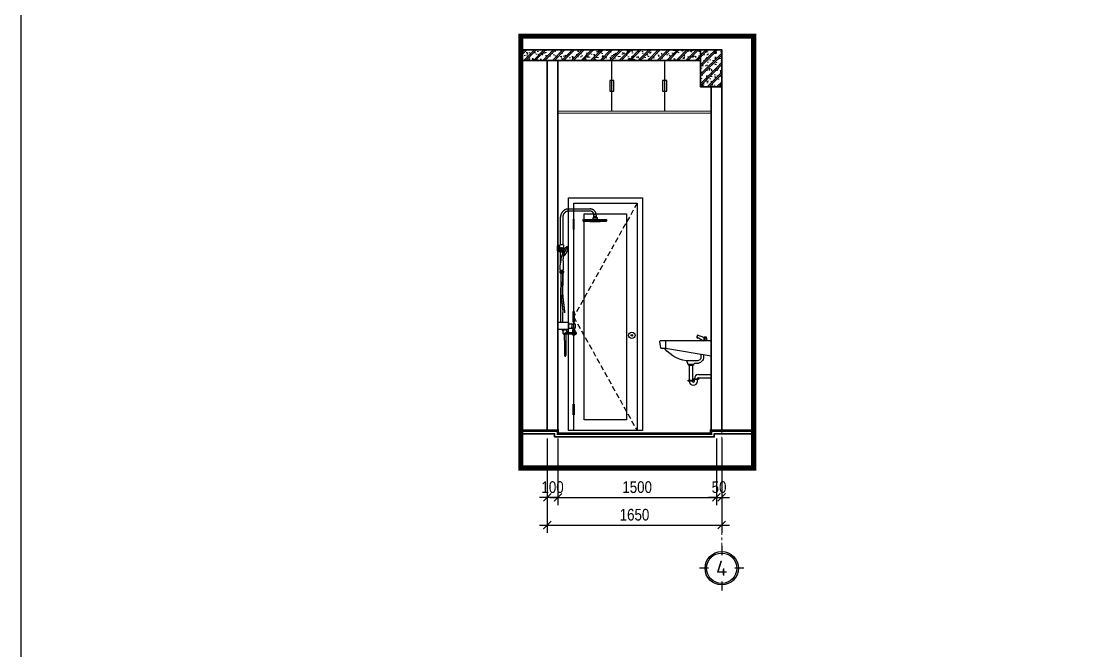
# Model space of a CAD drawing. Header units: inches. Extents: x 236662 to 497023, y -248575 to 81795.
# Drawn here: x 402912 to 412981, y -223548 to -217598 of the extents above; entities that cross this region are included whole.
import ezdxf
from ezdxf.enums import TextEntityAlignment as Align

# ---------------------------------------------------------------- set-up
doc = ezdxf.new("R2010")
doc.units = ezdxf.units.IN
doc.header["$LTSCALE"] = 10
doc.header["$MEASUREMENT"] = 0
for name, pattern in [('ACAD_ISO02W100', [15, 12, -3]), ('CENTER', [2, 1.25, -0.25, 0.25, -0.25]), ('DASHED2', [0.375, 0.25, -0.125]), ('HIDDEN', [0.375, 0.25, -0.125])]:
    doc.linetypes.add(name, pattern=pattern)
for name, color, linetype in [('01. HP_TEXT', 9, 'Continuous'), ('04. HP_CUA', 153, 'Continuous'), ('07. HP_KY HIEU', 43, 'Continuous'), ('07. HP_KY HIEU @ 1', 43, 'Continuous'), ('08. HP_DIM', 118, 'Continuous'), ('10. HP_VAT DUNG 1', 144, 'Continuous'), ('TEXT', 2, 'Continuous')]:
    doc.layers.add(name, color=color, linetype=linetype)
for name, color, linetype, lineweight in [('02. HP_BE TONG', 1, 'Continuous', 35), ('03. HP_TUONG', 2, 'Continuous', 35), ('05. HP_TRUC', 251, 'CENTER', 5), ('06. HP_THAY 2', 147, 'Continuous', 13), ('09_HP_HATCH', 8, 'Continuous', 5)]:
    doc.layers.add(name, color=color, linetype=linetype, lineweight=lineweight)
doc.styles.add('ISOCP50', font='isocpeur.ttf')
doc.styles.add('text2', font='VHELVCN.TTF')
doc.dimstyles.new('AL-100 (1-50)', dxfattribs={"dimscale": 0.5, "dimtxt": 220, "dimasz": 150, "dimexe": 150, "dimexo": 150, "dimgap": 80, "dimtad": 1, "dimdec": 0, "dimzin": 9, "dimtxsty": 'text2', "dimblk": 'ARCHTICK', "dimcen": 1, "dimdle": 150, "dimclrd": 256, "dimclre": 256, "dimclrt": 7, "dimadec": 0, "dimazin": 0, "dimtfac": 1, "dimtdec": 0, "dimtix": 1, "dimtmove": 2, "dimatfit": 3, "dimldrblk": 'ARCHTICK', "dimfxl": 1, "dimtolj": 1, "dimtzin": 0, "dimlwd": -1, "dimlwe": -1, "dimarcsym": 0})

# ---------------------------------------------------------------- blocks, each defined once
blk = doc.blocks.new('_ArchTick')
at = {"color": 0, "linetype": 'ByBlock', "const_width": 0.15}
blk.add_lwpolyline([(-0.5, -0.5), (0.5, 0.5)], dxfattribs=at)
blk = doc.blocks.new('*D797')
at = {"layer": '08. HP_DIM', "transparency": 16777216}
for p, q in [((407888, -221542), (407888, -222173)), ((407988, -221738), (407988, -222173)), ((407888, -222098), (407813, -222098)), ((407988, -222098), (407888, -222098)), ((407988, -222098), (408063, -222098))]:
    blk.add_line(p, q, dxfattribs=at)
at = {"layer": 'Defpoints', "color": 0, "transparency": 16777216}
for p in [(407888, -221467), (407988, -221663), (407888, -222098)]:
    blk.add_point(p, dxfattribs=at)
at = {"layer": '08. HP_DIM', "transparency": 16777216, "xscale": 75, "yscale": 75, "zscale": 75}
blk.add_blockref('_ArchTick', (407888, -222098), dxfattribs=at)
at = {"layer": '08. HP_DIM', "transparency": 16777216, "xscale": 75, "yscale": 75, "zscale": 75, "rotation": 180}
blk.add_blockref('_ArchTick', (407988, -222098), dxfattribs=at)
at = {"layer": '08. HP_DIM', "color": 7, "transparency": 16777216, "insert": (407938, -222002), "char_height": 110, "attachment_point": 5, "style": 'text2'}
blk.add_mtext('\\A1;100', dxfattribs=at)
blk = doc.blocks.new('*D798')
at = {"layer": '08. HP_DIM', "transparency": 16777216}
for p, q in [((407988, -221542), (407988, -222173)), ((409488, -221542), (409488, -222173)), ((407913, -222098), (409563, -222098))]:
    blk.add_line(p, q, dxfattribs=at)
at = {"layer": 'Defpoints', "color": 0, "transparency": 16777216}
for p in [(407988, -221467), (409488, -221467), (409488, -222098)]:
    blk.add_point(p, dxfattribs=at)
at = {"layer": '08. HP_DIM', "transparency": 16777216, "xscale": 75, "yscale": 75, "zscale": 75, "rotation": 180}
blk.add_blockref('_ArchTick', (407988, -222098), dxfattribs=at)
at = {"layer": '08. HP_DIM', "transparency": 16777216, "xscale": 75, "yscale": 75, "zscale": 75}
blk.add_blockref('_ArchTick', (409488, -222098), dxfattribs=at)
at = {"layer": '08. HP_DIM', "color": 7, "transparency": 16777216, "insert": (408738, -222002), "char_height": 110, "attachment_point": 5, "style": 'text2'}
blk.add_mtext('\\A1;1500', dxfattribs=at)
blk = doc.blocks.new('*D799')
at = {"layer": '08. HP_DIM', "transparency": 16777216}
for p, q in [((409488, -221542), (409488, -222173)), ((409538, -221738), (409538, -222173)), ((409488, -222098), (409413, -222098)), ((409488, -222098), (409538, -222098)), ((409538, -222098), (409613, -222098))]:
    blk.add_line(p, q, dxfattribs=at)
at = {"layer": 'Defpoints', "color": 0, "transparency": 16777216}
for p in [(409488, -221467), (409538, -221663), (409538, -222098)]:
    blk.add_point(p, dxfattribs=at)
at = {"layer": '08. HP_DIM', "transparency": 16777216, "xscale": 75, "yscale": 75, "zscale": 75}
blk.add_blockref('_ArchTick', (409488, -222098), dxfattribs=at)
at = {"layer": '08. HP_DIM', "transparency": 16777216, "xscale": 75, "yscale": 75, "zscale": 75, "rotation": 180}
blk.add_blockref('_ArchTick', (409538, -222098), dxfattribs=at)
at = {"layer": '08. HP_DIM', "color": 7, "transparency": 16777216, "insert": (409513, -222002), "char_height": 110, "attachment_point": 5, "style": 'text2'}
blk.add_mtext('\\A1;50', dxfattribs=at)
blk = doc.blocks.new('*D800')
at = {"layer": '08. HP_DIM', "transparency": 16777216}
for p, q in [((407888, -221542), (407888, -222435)), ((409538, -221542), (409538, -222435)), ((407813, -222360), (409613, -222360))]:
    blk.add_line(p, q, dxfattribs=at)
at = {"layer": 'Defpoints', "color": 0, "transparency": 16777216}
for p in [(407888, -221467), (409538, -221467), (409538, -222360)]:
    blk.add_point(p, dxfattribs=at)
at = {"layer": '08. HP_DIM', "transparency": 16777216, "xscale": 75, "yscale": 75, "zscale": 75, "rotation": 180}
blk.add_blockref('_ArchTick', (407888, -222360), dxfattribs=at)
at = {"layer": '08. HP_DIM', "transparency": 16777216, "xscale": 75, "yscale": 75, "zscale": 75}
blk.add_blockref('_ArchTick', (409538, -222360), dxfattribs=at)
at = {"layer": '08. HP_DIM', "color": 7, "transparency": 16777216, "insert": (408713, -222263), "char_height": 110, "attachment_point": 5, "style": 'text2'}
blk.add_mtext('\\A1;1650', dxfattribs=at)
blk = doc.blocks.new('*U310')
at = {"ltscale": 20}
h = blk.add_hatch(dxfattribs=at)
h.set_pattern_fill('_USER', color=8, scale=34, angle=32.992, style=0, pattern_type=0)
h.set_pattern_definition([(180, (55, 2000), (2e-12, -34), [])])
h.paths.add_polyline_path([(55, 2000), (45, 2000), (45, 1900), (55, 1900)])
h = blk.add_hatch(dxfattribs=at)
h.set_pattern_fill('_USER', color=8, scale=34, angle=32.992, style=0, pattern_type=0)
h.set_pattern_definition([(180, (55, 1025), (4e-12, 34), [])])
h.paths.add_polyline_path([(55, 1025), (45, 1025), (45, 1125), (55, 1125)])
h = blk.add_hatch(dxfattribs=at)
h.set_pattern_fill('_USER', color=8, scale=34, angle=32.992, style=0, pattern_type=0)
h.set_pattern_definition([(180, (55, 150), (4e-12, 34), [])])
h.paths.add_polyline_path([(55, 150), (45, 150), (45, 250), (55, 250)])
for points in [[(50, 0), (0, 0), (0, 2200), (700, 2200), (700, 0), (650, 0)], [(50, 2000), (50, 2150), (650, 2150), (650, 0), (50, 0), (50, 150)], [(50, 1125), (50, 1900)], [(50, 250), (50, 1025)]]:
    blk.add_lwpolyline(points)
at = {"color": 8, "linetype": 'HIDDEN', "ltscale": 20}
blk.add_lwpolyline([(650, 2150), (50, 1075), (650, 0)], dxfattribs=at)
for points in [[(550, 100), (150, 100), (150, 2050), (550, 2050)], [(55, 2000), (45, 2000), (45, 1900), (55, 1900)], [(55, 1025), (45, 1025), (45, 1125), (55, 1125)], [(55, 150), (45, 150), (45, 250), (55, 250)]]:
    blk.add_lwpolyline(points, close=True)
for radius in [30, 7]:
    blk.add_circle((600, 900), radius)
blk = doc.blocks.new('grid test1')
at = {"ltscale": 20}
for p, q in [((0, 440), (0, 260)), ((-260, 0), (-440, 0)), ((440, 0), (260, 0)), ((0, -260), (0, -440))]:
    blk.add_line(p, q, dxfattribs=at)
at = {"color": 251, "ltscale": 20, "true_color": 0x636466}
for radius in [330, 300]:
    blk.add_circle((0, 0), radius, dxfattribs=at)
at = {"layer": '01. HP_TEXT', "color": 2, "ltscale": 20, "true_color": 0xf1eb1f, "style": 'ISOCP50'}
blk.add_attdef('GRID', text='', height=300, dxfattribs=at).set_placement((-37, 0), align=Align.MIDDLE_CENTER)
blk = doc.blocks.new('LAVABO1S')
at = {"linetype": 'Continuous'}
for p, q in [((-4.5, 8), (-4.5, 7.25)), ((-0.61, 8.36), (-0.64, 8.01)), ((-0.51, 8.36), (-0.48, 8.01)), ((-2.15, 5.68), (-2.15, 4)), ((-1.85, 5.68), (-1.85, 4)), ((-1.65, 4), (-1.65, 4.25)), ((-1.35, 4), (-1.35, 4.25)), ((-1.25, 4.65), (0, 4.65)), ((-1.25, 4.35), (0, 4.35))]:
    blk.add_line(p, q, dxfattribs=at)
for points in [[(-0.71, 8.3), (-1.34, 8.55), (-1.4, 8.39), (-0.76, 8)], [(-0.38, 8.01), (-0.44, 8.36), (-0.69, 8.36), (-0.75, 8)], [(-2.42, 6.03), (-2.3, 5.68), (-1.68, 5.68), (-1.66, 5.76)], [(-2.23, 5.68), (-2.23, 5.59), (-1.89, 5.59)], [(-1.75, 5.68), (-1.75, 5.59), (-2.1, 5.59)]]:
    blk.add_lwpolyline(points, dxfattribs=at)
for points in [[(0, 8), (-4.99, 8, 0.453592), (-5.08, 7.89), (-5.01, 7.34, 0.375902), (-4.91, 7.25), (-4.5, 7.25), (0, 6.5)], [(-1, 6.67), (-1, 6.4, -0.414214), (-1.4, 6), (-2.05, 6, -0.231669), (-4.6, 7.25, 1.552799)], [(-0.75, 6.63), (-0.75, 6.4, -0.414214), (-1.4, 5.75), (-1.66, 5.75, -0.02028)]]:
    blk.add_lwpolyline(points, format="xyb", dxfattribs=at)
for points in [[(-1.75, 4.16), (-1.75, 4.25), (-1.25, 4.25), (-1.25, 4.16)], [(-2.25, 4), (-2.25, 4.1), (-1.76, 4.1), (-1.76, 4)]]:
    blk.add_lwpolyline(points, close=True, dxfattribs=at)
for centre, radius, start, end in [((-1.31, 8.35), 0.101, 156.5196, 319.2681), ((-1.25, 4.25), 0.4, 90, 180), ((-1.25, 4.25), 0.1, 90, 180), ((-1.75, 4), 0.4, 180, 0), ((-1.75, 4), 0.1, 180, 0)]:
    blk.add_arc(centre, radius, start, end, dxfattribs=at)
blk = doc.blocks.new('ÁDASDASDAA')
at = {"layer": '10. HP_VAT DUNG 1', "linetype": 'DASHED2', "ltscale": 150}
for p, q in [((47, 1023), (47, 760)), ((363, 1044), (342, 1044)), ((339, 982), (362, 982)), ((-2, 703), (-2, 751)), ((2, 754), (8, 754)), ((12, 751), (12, 703)), ((12, 739), (14, 739)), ((14, 714), (12, 714)), ((16, 737), (16, 716)), ((16, 735), (21, 735)), ((16, 720), (21, 720)), ((20, 735), (20, 759)), ((20, 691), (20, 720)), ((24, 763), (49, 763)), ((25, 731), (25, 724)), ((32, 700), (32, 717)), ((36, 721), (38, 721)), ((42, 717), (42, 700)), ((53, 759), (53, 695)), ((8, 699), (2, 699)), ((49, 691), (20, 691)), ((38, 696), (36, 696)), ((47, 691), (47, 681)), ((31, 498), (31, 513)), ((45, 498), (45, 513)), ((48, 256), (49, 494)), ((27, 28), (28, 353)), ((48, 28), (48, 121)), ((0, -32), (0, 21)), ((0, -21), (0, 0)), ((7, 28), (98, 28)), ((105, -32), (105, 21)), ((105, 13), (127, 13)), ((131, 9), (131, -25)), ((144, 15), (159, 15)), ((163, 12), (163, -27)), ((98, -40), (7, -40)), ((43, -40), (84, -40)), ((43, -49), (43, -40)), ((60, -53), (47, -53)), ((52, -40), (84, -40)), ((52, -80), (52, -53)), ((84, -83), (56, -83)), ((80, -53), (75, -53)), ((75, -67), (142, -67)), ((75, -83), (75, -67)), ((142, -83), (75, -83)), ((84, -40), (84, -49)), ((84, -57), (84, -67)), ((127, -29), (105, -29)), ((131, -27), (131, -15)), ((159, -31), (135, -31)), ((142, -90), (142, -44)), ((146, -40), (156, -40)), ((156, -94), (146, -94)), ((160, -44), (160, -90)), ((160, -67), (171, -67)), ((171, -83), (160, -83)), ((174, -70), (174, -80)), ((62, -248), (62, -284)), ((69, -292), (69, -292)), ((77, -244), (77, -284))]:
    blk.add_line(p, q, dxfattribs=at)
for points in [[(26, 762), (26, 1024)], [(26, 589), (26, 692)]]:
    blk.add_lwpolyline(points, dxfattribs=at)
blk.add_lwpolyline([(103, 1100), (305, 1100, -0.414214), (363, 1042), (363, 1028, -0.414214), (360, 1024), (346, 1024, -0.414214), (342, 1028), (342, 1042, 0.414214), (305, 1079), (103, 1079)], format="xyb", dxfattribs=at)
for points in [[(334, 1018), (371, 1018), (371, 999), (334, 999)], [(241, 999), (461, 999), (461, 985), (241, 985)], [(147, -31), (156, -31), (156, -40), (147, -40)]]:
    blk.add_lwpolyline(points, close=True, dxfattribs=at)
for centre, radius in [((37, 728), 6.6), ((37, 505), 16.4)]:
    blk.add_circle(centre, radius, dxfattribs=at)
for centre, radius, start, end in [((103, 1023), 77.1, 90, 180), ((103, 1023), 56.1, 90, 180), ((351, 3004), 2022, 266.873, 273.127), ((2, 751), 3.74, 90, 180), ((8, 751), 3.74, 0, 90), ((14, 737), 1.87, 0, 90), ((14, 716), 1.87, 270, 0), ((24, 759), 3.74, 90, 180), ((21, 731), 3.74, 0, 90), ((21, 724), 3.74, 270, 0), ((36, 717), 3.74, 90, 180), ((38, 717), 3.74, 0, 90), ((49, 759), 3.74, 0, 90), ((2, 703), 3.74, 180, 270), ((8, 703), 3.74, 270, 0), ((36, 700), 3.74, 180, 270), ((38, 700), 3.74, 270, 0), ((49, 695), 3.74, 270, 0), ((7, 21), 7.48, 90, 180), ((98, 21), 7.48, 0, 90), ((127, 9), 3.74, 0, 90), ((159, 12), 3.74, 0, 89.961), ((7, -32), 7.48, 180, 270), ((47, -49), 3.74, 180, 270), ((56, -80), 3.74, 180, 270), ((80, -49), 3.74, 270, 0), ((80, -57), 3.74, 0, 90), ((98, -32), 7.48, 270, 0), ((127, -25), 3.74, 270, 0), ((135, -27), 3.74, 180, 270), ((146, -44), 3.74, 90, 180), ((146, -90), 3.74, 180, 270), ((156, -44), 3.74, 0, 90), ((156, -90), 3.74, 270, 0), ((159, -27), 3.74, 270, 0), ((171, -70), 3.74, 0, 90), ((171, -80), 3.74, 270, 0), ((69, -284), 7.48, 180, 270), ((69, -284), 7.48, 270, 0)]:
    blk.add_arc(centre, radius, start, end, dxfattribs=at)
for points in [[(344, 1024), (342, 1020), (334, 1018)], [(361, 1024), (363, 1020), (371, 1018)], [(23, 523), (22, 545), (24, 574), (30, 613), (33, 636), (39, 658), (56, 704), (73, 733), (87, 746)], [(91, 740), (80, 723), (63, 690), (52, 657), (50, 644), (51, 551), (50, 524)], [(87, 746), (92, 744), (95, 733), (92, 716), (83, 694), (71, 671), (61, 659), (51, 651)], [(31, 513), (30, 516), (27, 518)], [(45, 513), (46, 516), (49, 518)], [(31, 498), (30, 494), (27, 492)], [(29, 491), (27, 369), (32, 267), (39, 209), (45, 158), (51, 78), (57, 10), (61, -99), (62, -248)], [(45, 498), (46, 494), (49, 494)], [(133, 3), (138, 4), (139, 8), (142, 14), (144, 15)]]:
    blk.add_spline(points, degree=3, dxfattribs=at)
blk.add_open_spline([(44, 490), (44, 470), (43, 449), (43, 415), (42, 403), (42, 382), (42, 373), (43, 357), (43, 349), (43, 324), (44, 308), (46, 285), (46, 278), (47, 269), (47, 266), (48, 262), (48, 260), (49, 253), (49, 248), (51, 234), (52, 225), (54, 212), (54, 209), (55, 202), (55, 199), (57, 189), (57, 182), (59, 171), (59, 166), (60, 157), (60, 155), (61, 149), (61, 146), (62, 138), (62, 132), (64, 115), (64, 104), (66, 89), (66, 86), (66, 79), (67, 76), (67, 71), (67, 68), (68, 60), (68, 54), (70, 38), (71, 27), (72, 12), (72, 8), (72, 0), (73, -4), (73, -15), (74, -22), (75, -45), (75, -60), (76, -98), (77, -121), (77, -167), (77, -190), (77, -236), (77, -260), (77, -244)], degree=3, knots=[0, 0, 0, 0, 167.623842, 167.623842, 269.288906, 269.288906, 335.942574, 335.942574, 402.596242, 402.596242, 535.903578, 535.903578, 591.115144, 591.115144, 610.088371, 610.088371, 629.061598, 629.061598, 667.008052, 667.008052, 742.900961, 742.900961, 769.149431, 769.149431, 795.397901, 795.397901, 847.894842, 847.894842, 889.429331, 889.429331, 911.858109, 911.858109, 934.286887, 934.286887, 979.144444, 979.144444, 1068.859557, 1068.859557, 1098.828686, 1098.828686, 1121.082469, 1121.082469, 1143.336253, 1143.336253, 1187.84382, 1187.84382, 1276.858955, 1276.858955, 1306.966026, 1306.966026, 1337.073098, 1337.073098, 1397.287241, 1397.287241, 1517.715527, 1517.715527, 1701.519191, 1701.519191, 1885.322854, 1885.322854, 2070.350351, 2070.350351, 2070.350351, 2070.350351], dxfattribs=at)

msp = doc.modelspace()

# ---------------------------------------------------------------- hatches: boundary and pattern name
at = {"layer": '09_HP_HATCH'}
h = msp.add_hatch(dxfattribs=at)
h.set_pattern_fill('CHAU-01', color=256, scale=15, pattern_type=2)
h.set_pattern_definition([(50, (100123.265, -27595.76), (107.589027, -9.41282), [11.25, -123.75]), (355, (100123.26, -27595.76), (-20.8127, 112.82882), [9, -99]), (100.4514, (100132.23, -27596.54), (86.776407, 103.41593), [9.56103, -105.171317]), (46.1842, (100123.26, -27565.76), (160.086157, -24.82785), [16.875, -185.625]), (96.6356, (100136.6, -27567.83), (140.199406, 146.11768), [14.34154, -157.75695]), (351.1842, (100123.26, -27565.76), (140.19929, 146.11779), [13.5, -148.5]), (21, (100138.265, -27573.26), (89.536058, -60.392834), [11.25, -123.75]), (326, (100138.26, -27573.26), (36.4973, 108.772507), [9, -99]), (71.4514, (100145.73, -27578.29), (126.033394, 48.379575), [9.56103, -105.171317]), (37.5, (100123.265, -27595.757), (1.8239783, 49.934078), [0, -97.8, 0, -100.5, 0, -99.375]), (7.5, (100123.265, -27595.757), (39.460431, 59.161757), [0, -57.3, 0, -95.55, 0, -37.875]), (327.5, (100089.815, -27595.757), (80.0733654, -3.3832308), [0, -37.5, 0, -117, 0, -155.25]), (317.5, (100074.815, -27595.76), (87.477925, 15.015747), [0, -48.75, 0, -77.7, 0, -110.25]), (45, (100123.265, -27595.76), (-45.078057, 45.078057), []), (45, (100123.265, -27577.38), (-45.078057, 45.078057), [])])
h.paths.add_polyline_path([(407637.8, -217866.7), (409337.8, -217866.7), (409337.8, -217966.7), (407637.8, -217966.7)])
h.paths.add_polyline_path([(409337.8, -218216.7), (409537.8, -218216.7), (409537.8, -217866.7), (409337.8, -217866.7)])

# ---------------------------------------------------------------- linework, layer by layer
msp.add_lwpolyline([(402912.4, -172693.2), (497022.9, -172693.2), (497022.9, -235116.6), (402912.4, -235116.6)], close=True)
at = {"layer": '02. HP_BE TONG'}
for points in [[(407637.8, -217866.7), (409337.8, -217866.7), (409337.8, -217966.7), (407637.8, -217966.7)], [(409337.8, -218216.7), (409537.8, -218216.7), (409537.8, -217866.7), (409337.8, -217866.7)]]:
    msp.add_lwpolyline(points, close=True, dxfattribs=at)
at = {"layer": '02. HP_BE TONG', "const_width": 25}
msp.add_lwpolyline([(407637.8, -221466.7), (407987.8, -221466.7), (407987.8, -221496.7), (409437.8, -221496.7), (409437.8, -221466.7), (409839.2, -221466.7)], dxfattribs=at)
at = {"layer": '02. HP_BE TONG'}
msp.add_lwpolyline([(407637.8, -221496.7), (407957.8, -221496.7), (407957.8, -221526.7), (409467.8, -221526.7), (409467.8, -221496.7), (409839.2, -221496.7)], dxfattribs=at)
at = {"layer": '03. HP_TUONG'}
for points in [[(407887.8, -217966.7), (407987.8, -217966.7), (407987.8, -221466.7), (407887.8, -221466.7)], [(409437.8, -218216.7), (409537.8, -218216.7), (409537.8, -221466.7), (409437.8, -221466.7)]]:
    msp.add_lwpolyline(points, close=True, dxfattribs=at)
at = {"layer": '05. HP_TRUC', "ltscale": 10}
msp.add_line((409537.8, -218126.7), (409537.8, -222557.9), dxfattribs=at)
at = {"layer": '06. HP_THAY 2'}
msp.add_lwpolyline([(407987.8, -218467), (409437.8, -218467), (409437.8, -218447), (407987.8, -218447)], close=True, dxfattribs=at)
at = {"layer": '07. HP_KY HIEU'}
for p, q in [((408498.8, -218447), (408498.8, -217966.7)), ((408998.8, -218447), (408998.8, -217966.7))]:
    msp.add_line(p, q, dxfattribs=at)
at = {"layer": '07. HP_KY HIEU', "linetype": 'ACAD_ISO02W100', "ltscale": 5, "const_width": 50}
msp.add_lwpolyline([(407637.8, -217738.2), (409839.2, -217738.2), (409839.2, -221819.4), (407637.8, -221819.4)], close=True, dxfattribs=at)
at = {"layer": '07. HP_KY HIEU'}
for points in [[(408478.8, -218256.9), (408518.8, -218256.9), (408518.8, -218156.9), (408478.8, -218156.9)], [(408978.8, -218256.9), (409018.8, -218256.9), (409018.8, -218156.9), (408978.8, -218156.9)]]:
    msp.add_lwpolyline(points, close=True, dxfattribs=at)

# ---------------------------------------------------------------- block references
at = {"layer": '04. HP_CUA'}
msp.add_blockref('*U310', (408087.8, -221466.7), dxfattribs=at)
at = {"layer": '06. HP_THAY 2'}
msp.add_blockref('ÁDASDASDAA', (407987.8, -220471.3), dxfattribs=at)
at = {"layer": '07. HP_KY HIEU @ 1', "ltscale": 20}
ref = msp.add_blockref('grid test1', (409537.8, -222768.1), dxfattribs=dict(at, xscale=0.477750000078231, yscale=0.477750000078231, zscale=0.477750000078231))
ref.add_attrib('GRID', '4', dxfattribs={"layer": 'TEXT', "ltscale": 20, "height": 143.3, "style": 'ISOCP50'}).set_placement((409537.8, -222768.1), align=Align.MIDDLE_CENTER)
at = {"layer": '10. HP_VAT DUNG 1', "xscale": 95.88117708830396, "yscale": 95.88117708830396, "zscale": 95.88117708830396}
msp.add_blockref('LAVABO1S', (409437.8, -221384), dxfattribs=at)

# ---------------------------------------------------------------- dimensions: what is measured, and where the dimension line sits
at = {"layer": '08. HP_DIM'}
for base, p1, p2, picture, middle in [((407887.8, -222097.8), (407987.8, -221662.8), (407887.8, -221466.7), '*D797', (407937.8, -222001.6)), ((409537.8, -222359.7), (407887.8, -221466.7), (409537.8, -221466.7), '*D800', (408712.8, -222263.5)), ((409487.8, -222097.8), (407987.8, -221466.7), (409487.8, -221466.7), '*D798', (408737.8, -222001.6)), ((409537.8, -222097.8), (409487.8, -221466.7), (409537.8, -221662.8), '*D799', (409512.8, -222001.6))]:
    dim = msp.add_linear_dim(base=base, p1=p1, p2=p2, dimstyle='AL-100 (1-50)', dxfattribs=at)
    dim.commit()
    dim.dimension.update_dxf_attribs({"geometry": picture, "text_midpoint": middle})

doc.saveas('drawing.dxf')
